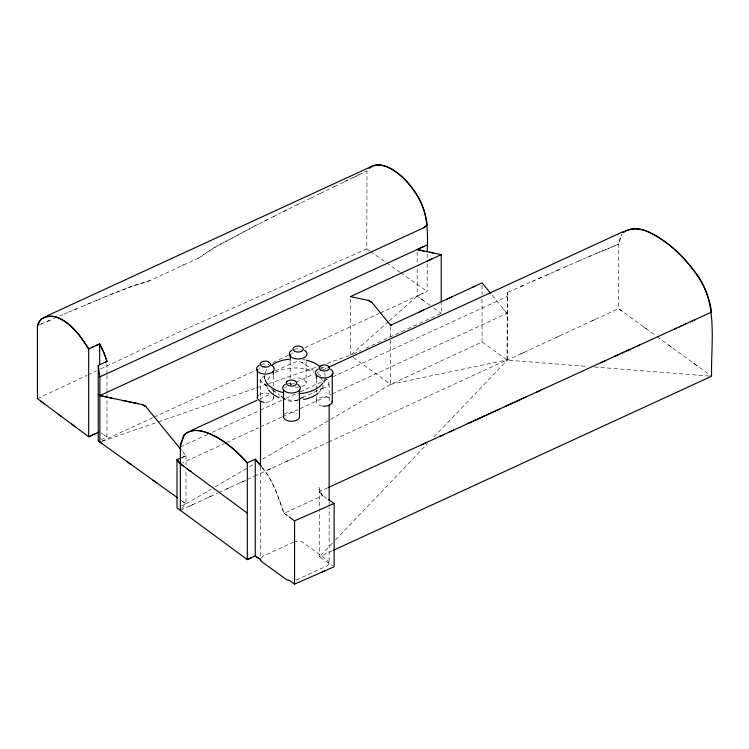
<?xml version="1.0" encoding="UTF-8"?>
<svg xmlns="http://www.w3.org/2000/svg" width="749" height="749" viewBox="0 0 749 749"><rect width="100%" height="100%" fill="white"/><g stroke="black" fill="none" stroke-linecap="round" stroke-linejoin="round"><path stroke-width="0.56" stroke-dasharray="3.75 2.81" d="M301.819 386.784L305.339 384.752L306.126 381.906L303.86 379.34L299.413 378.03A8.07 4.663 0 0 0 294.488 378.479M622.11 311.2L618.534 308.597L618.534 244.202L618.693 242.096L621.979 234.137M325.16 378.975L324.579 382.393L322.37 387.299M596.298 253.434L618.534 244.202L621.754 234.54M323.605 377.852C330.674 380.099 330.496 386.681 323.474 387.935M369.613 250.878L366.776 248.893L366.991 170.688M181.764 508.702L186.005 503.871L211.199 489.144M332.313 543.231L319.411 556.732L332.275 565.523M335.543 539.86L427.492 443.67M433.943 436.92L507.335 360.138L618.534 308.597L656.115 335.936M260.97 557.827L263.161 556.114L293.458 542.164M351.262 354.651L388.553 321.508M389.424 320.731L417.174 296.07L427.183 291.389L427.183 263.423M197.979 258.386L216.817 246.159L260.296 223.183M215.235 486.794L248.499 467.357M249.501 466.767L253.537 464.417M262.609 459.118L390.613 384.321L482.056 341.984L507.335 360.138L587.403 366.458M255.662 225.533L213.999 247.788L204.739 253.649L200.105 257.45L147.01 281.914L133.2 285.762L105.019 296.894M259.191 223.736L274.181 216.189M263.901 221.358L268.61 218.98M273.319 216.62L278.815 213.877M278.029 214.27L288.075 209.28M282.738 211.93L297.334 204.711M296.866 204.945L301.969 202.436M301.575 202.633L311.219 197.905M310.985 198.017L320.488 193.382M320.403 193.42L334.531 186.567M334.372 186.641L348.266 179.929M352.891 177.7L366.776 171.034M343.95 182.016L361.842 173.403M37.45 398.665L86.996 375.361M87.895 374.94L96.368 370.952M100.506 369.004L181.586 330.88L366.776 248.893M327.219 363.443L352.507 354.446M353.565 353.949L360.952 350.523M365.83 348.266L441.227 313.316L441.227 302.961M520.677 353.949L525.133 351.89M556.264 337.462L560.711 335.402M591.85 320.965L596.298 318.905M101.733 441.245L152.983 417.652M154.041 417.165L254.932 370.718M255.999 370.221L261.307 367.778M262.365 367.291L268.741 364.36M272.992 362.404L288.674 355.176M288.917 355.063L293.299 353.051M304.852 347.733L379.191 313.513M380.249 313.016L423.794 292.971M265.174 375.642L260.97 378.282A7.134 4.12 0 0 0 261.073 381.428L262.028 382.346L261.073 381.428M275.286 370.989L293.458 362.619L296.838 361.767A7.106 4.101 0 0 1 302.128 362.525L313.475 370.512M259.594 399.039L269.799 394.339M284.648 387.505L286.502 386.653M290.209 384.949L293.926 383.235M295.78 382.383L312.473 374.697M317.117 372.562L318.971 371.701M322.679 369.997L326.386 368.283M180.35 447.013L207.96 434.298M212.126 432.388L258.574 411.004M260.362 410.171L281.699 400.35M286.174 398.29L295.378 394.058M300.255 391.811L328.081 379.003M332.725 376.859L507.026 296.613L507.335 292.513L523.167 285.472M298.224 399.563C294.095 402.026 288.393 402.138 284.714 398.768M302.259 397.7L319.43 389.798M180.35 463.809L224.185 443.623M226.357 442.622L258.574 427.791M260.362 426.967L281.699 417.146M282.495 416.781L298.139 409.581M299.974 408.729L330.871 394.508M332.182 393.899L507.026 313.41L503.459 309.094M180.35 510.312L217.472 493.216M218.53 492.73L246.608 479.8M247.17 479.547L253.967 476.411M254.594 476.13L327.781 442.434M328.502 442.097L507.026 359.913L507.335 292.513L507.335 360.138M189.553 506.071L194.15 503.955M207.96 497.598L212.557 495.482M226.357 489.125L230.964 487.009M240.157 482.768L244.764 480.652M267.767 470.063L272.374 467.938M286.174 461.59L290.781 459.465M262.403 467.844C273.572 480.989 278.141 497.608 284.143 513.346L322.398 495.735L318.69 486.803L319.411 491.597L319.411 510.209M332.322 550.787L319.411 556.732L319.411 511.37M296.201 580.044L326.508 566.094A7.115 4.11 0 0 0 329.139 563.332L329.139 507.373M100.862 439.729L106.976 436.929L106.976 398.59M327.716 487.786L319.411 491.597L322.398 495.735M181.586 265.652L183.861 264.64M538.475 278.694L542.922 276.727M532.427 281.371L547.369 274.761M520.677 286.577L534.028 280.66M550.927 273.188L565.158 266.934M546.302 275.229L551.816 272.795M181.501 505.856L186.005 503.871L186.005 469.511M555.552 271.157L560.177 269.125M569.427 265.071L578.687 261.036M564.802 267.093L569.615 264.987M38.349 325.3L41.953 323.727M578.509 261.111L583.312 259.023M41.204 324.055L54.565 318.269M46.457 321.78L50.96 319.823M582.956 259.182L592.562 255.034M181.501 457.714L186.005 455.767L181.661 450.449M181.923 457.536L185.696 455.907M59.602 316.097L64.48 314M587.403 257.253L618.534 244.202M64.208 314.121L68.983 312.071M68.805 312.146L82.605 306.266M73.402 310.18L78.008 308.223M82.493 306.313L91.809 302.39M86.996 304.412L101.003 298.551M150.062 280.472L132.039 286.184L109.523 295.04M96.003 300.63L105.609 296.651M102.089 441.339L157.262 422.239M158.367 421.865L255.484 388.263M256.589 387.879L263.208 385.585M268.732 383.675L317.286 366.879M353.2 357.442L390.613 384.321L507.026 359.913M287.485 383.338L294.657 383.179M594.36 367.001L709.228 376.064M322.229 406.005L320.628 405.705A8.07 4.663 0 0 1 317.099 399.442A8.07 4.663 0 0 1 330 398.262M302.128 362.525L303.467 363.274M326.761 498.459L322.622 495.632L319.411 491.597L323.081 495.95M370.558 251.542L385.66 262.169M386.606 262.833L399.816 272.13M400.762 272.795L427.183 291.389M106.976 436.929L101.48 433.025L103.306 434.326M430.132 305.358L417.174 296.07L417.174 268.17M433.83 308.008L441.227 313.316M284.143 513.346L287.869 516.014M181.277 500.472L186.005 503.871L182.353 501.25M420.61 298.533L424.046 300.995M287.419 515.696L283.852 513.131C278.385 496.952 273.039 480.381 261.822 467.086M317.698 373.573L321.92 376.635M271.7 389.349L276.531 392.841M272.879 390.201L279.752 395.172M657.06 336.619L710.651 375.595M643.578 326.807L647.155 329.41M668.623 345.027L672.199 347.63M693.658 363.237L697.235 365.84M507.026 313.41L490.623 293.365M290.181 383.357L290.958 384.743M329.139 563.332L327.631 560.318L303.467 542.819A7.134 4.12 0 0 0 295.05 541.611M482.056 285.191L482.056 294.46M482.056 299.104L482.056 341.984M427.183 254.098L427.183 258.761M417.174 251.889L417.174 263.517M390.613 326.47L390.613 339.194M390.613 340.355L390.613 384.321M350.392 298.945L350.392 355.419M329.139 383.788L329.139 403.608M329.139 501.54L329.139 506.212M316.321 379.35L316.321 388.722M316.321 389.854L316.321 392.111M316.321 396.633L316.321 402.288M306.126 361.561L306.116 383.357M290.181 361.561L290.181 378.517M273.338 375.521L273.338 389.414M273.338 390.21L273.338 395.06M273.338 396.193L273.338 398.449M266.822 369.697A30.316 17.508 0 0 0 264.519 376.391L264.5 378.975M260.521 379.322L260.521 400.312M260.521 466.767L260.521 557.705M186.005 455.767L186.005 464.932M106.976 363.742L106.976 374.2M106.976 375.361L106.976 392.785M106.976 393.946L106.976 397.429M298.579 387.28A8.07 4.663 0 0 1 295.256 386.98M290.181 383.357A8.07 4.663 0 0 1 290.181 381.896M294.123 349.324A8.876 5.121 0 0 1 301.341 349.109M320.263 368.255A8.866 5.121 0 0 1 327.472 368.04M273.348 396.998A8.07 4.663 0 0 1 264.949 402.372M259.669 394.433A8.07 4.663 0 0 1 269.041 393.571M261.345 364.417A8.866 5.121 0 0 1 268.554 364.201M284.32 414.534A8.061 4.653 0 0 1 287.85 412.493L295.172 412.493A8.061 4.653 0 0 1 297.203 413.354M324.57 379.809A30.316 17.508 0 0 1 323.381 382.29M324.57 372.974A30.316 17.508 0 0 1 325.15 376.391M320.769 390.341A28.078 16.206 0 0 1 318.915 392.476M298.139 400.228A28.078 16.206 0 0 1 284.086 399.114M268.245 389.349A28.078 16.206 0 0 1 267.299 387.299M267.711 379.94A28.078 16.206 0 0 1 271.484 375.127M274.977 372.674A28.078 16.206 0 0 1 313.897 372.234M320.778 377.936A28.078 16.206 0 0 1 322.379 380.979M303.064 359.539A30.325 17.508 0 0 1 305.33 359.96M320.844 367.385A30.325 17.508 0 0 1 322.257 368.901M264.762 378.676A30.316 17.499 0 0 1 264.509 376.391"/><path stroke-width="1.12" d="M180.35 510.312L180.35 447.013L180.528 443.82L184.198 434.879C193.626 426.144 207.501 432.154 217.135 437.425C228.604 444.035 238.585 452.967 247.31 462.863L247.31 559.606L255.25 555.927L260.867 559.952M180.35 447.013L183.87 435.253C192.568 426.35 206.209 431.649 215.59 436.564C227.715 443.221 238.191 452.536 247.31 462.863L255.25 459.174L261.195 466.309M98.737 432.145L88.682 436.77L37.45 398.665L37.45 325.684C39.866 314.805 53.113 313.981 61.015 319.289A61.961 31.018 65.9 0 1 71.923 327.21L79.207 334.915L88.682 348.912L88.682 436.77L95.994 433.409M37.45 325.684L40.867 319.411C60.622 307.483 79.694 334.41 88.682 348.912L93.325 346.787M332.256 373.704L332.256 402.288L331.479 403.674A8.061 4.653 0 0 1 323.025 406.155M369.248 168.375C379.069 159.977 392.748 168.862 400.865 175.772C406.716 180.893 411.669 186.95 415.92 193.448C427.726 210.432 428.147 231.872 427.183 251.767M177.485 497.757L99.879 442.097L99.879 376.869L423.794 227.743L427.183 224.972C425.16 206.546 415.742 189.637 402.316 177.073A61.952 32.113 64.7 0 0 391.652 169.124C385.323 165.576 377 162.861 370.334 167.111M623.009 232.724C637.811 222.097 656.283 235.467 668.623 244.38C678.07 251.898 686.459 260.727 693.658 270.417C718.834 299.722 710.904 340.823 711.55 376.251L333.249 550.365M423.794 227.743L427.183 224.972M624.226 231.731C640.067 222.912 657.828 236.431 670.336 245.766C690.269 262.862 708.301 285.341 711.55 312.146L683.865 324.776M441.227 301.81L441.227 254.651L417.174 249.567L427.183 244.886M368.143 300.377L371.85 302.315L390.613 325.309L482.056 282.869L490.754 293.524M427.604 260.952L432.145 258.845M390.613 325.309L391.577 324.86M419.346 311.977L423.971 309.824M447.116 299.085L451.741 296.941M472.46 287.326L474.885 286.202M251.28 557.762L247.31 559.606L176.998 507.841L176.998 459.671L180.977 457.948M46.7 316.022L370.746 166.83M108.493 397.457L101.901 396.071L98.25 394.433L99.879 395.594L423.794 246.468M191.875 430.216L256.813 400.322M328.249 367.431L623.252 231.619M299.113 399.151L303.354 397.195M320.319 389.386L323.474 387.935M92.342 347.236L97.969 344.652M95.994 345.561L99.645 343.885L104.86 354.876L106.976 361.421L105.206 362.226M328.568 487.393L471.655 421.837M472.376 421.509L480.877 417.614M481.654 417.259L490.099 413.392M490.932 413.008L499.33 409.169M504.845 406.641L517.784 400.715M518.767 400.266L527.015 396.493M536.237 392.27L540.853 390.154M674.643 328.989L681.131 326.03M600.829 362.722L605.435 360.615M614.667 356.393L619.283 354.286M620.818 353.575L634.74 347.218M637.736 345.851L676.487 328.146M679.259 326.882L685.766 323.905M690.409 321.789L695.044 319.673M421.35 444.878L425.984 442.753M439.906 436.377L444.541 434.261M449.185 432.126L453.819 430.01M467.741 423.634L476.261 419.73M477.019 419.384L485.492 415.508M486.288 415.133L494.714 411.276M495.566 410.883L513.168 402.831M514.123 402.391L522.399 398.608M523.401 398.14L623.889 352.17M625.462 351.459L630.096 349.334M633.12 347.957L639.374 345.092M101.901 443.558L98.25 440.927L98.25 365.39L106.976 361.421L103.306 351.131L99.645 343.885L99.645 364.688M289.208 516.979L294.572 520.827L334.12 503.478L334.12 566.778L294.572 584.117L288.955 580.091M320.937 572.554L325.328 570.626M303.467 399.489L305.573 399.114A28.078 16.206 0 0 0 318.175 393.141M264.107 402.325L259.669 401.015L257.403 398.449L257.403 369.866M138.265 403.72L132.667 402.541M109.223 397.616L142.132 404.535L145.783 406.529M424.046 251.037L417.174 249.567M440.646 254.529L441.227 254.651L350.392 296.632L368.677 300.489L372.328 302.896M429.477 252.179L433.203 252.965M104.776 396.68L99.879 395.594M105.562 396.848L112.219 398.243M123.379 400.593L127.096 401.37M127.499 401.455L131.159 402.222M289.161 580.653L286.193 579.389L262.028 561.89A7.125 4.11 0 0 1 260.521 558.876M141.982 404.497L145.699 406.426L181.043 449.69M328.371 499.555L334.12 503.478M98.25 440.927L99.879 442.097M127.499 461.908L131.159 464.53M153.096 480.268L156.756 482.89M258.826 558.492L255.25 555.927L255.25 459.174L260.97 466.037M266.962 385.913L264.5 384.134L266.859 385.847M281.334 396.324L284.583 398.674M183.87 466.402L180.35 463.809L176.998 459.671L180.518 463.931L247.31 513.102M187.4 468.996L190.92 471.589M40.867 401.202L44.285 403.739M57.945 413.907L61.362 416.444M71.604 424.065L75.022 426.602M316.387 375.146L318.016 376.438A8.876 5.121 0 0 0 330.562 376.447A8.876 5.121 0 0 0 330.562 369.191M297.784 384.284L300.274 387.102L300.274 388.712A8.866 5.121 0 0 1 287.485 392.467L285.238 391.53A8.866 5.121 0 0 1 285.238 384.293M283.534 415.92A8.07 4.663 0 0 0 283.534 417.38L284.32 418.766A8.07 4.663 0 0 0 292.775 421.247A8.07 4.663 0 0 0 299.478 417.371L299.478 390.248M98.25 365.39L99.879 376.869M332.256 400.827L332.256 402.288M329.139 404.778L329.139 500.379M316.321 378.554L316.321 375.155A8.876 5.121 0 0 1 318.016 369.191M294.572 520.827L294.572 584.117M290.181 354.773L290.181 360.428M283.543 389.92L283.543 417.38M273.338 371.326L273.338 374.715M260.521 401.473L260.521 464.436M304.431 350.27A8.876 5.121 0 0 1 306.594 355.475A8.876 5.121 0 0 1 299.544 358.949C295.864 359.146 291.061 358.471 289.386 354.689L289.386 353.088A8.876 5.121 0 0 1 291.876 350.27M271.644 365.362A8.866 5.121 0 0 1 271.653 372.599A8.866 5.121 0 0 1 259.117 372.609A8.866 5.121 0 0 1 259.107 365.362M257.403 398.449A8.07 4.663 0 0 1 258.18 395.603M322.847 383.085A30.316 17.508 0 0 1 298.795 393.749M271.4 365.287A30.316 17.508 0 0 1 288.927 359.22M279.237 397.616A28.078 16.206 0 0 1 268.891 390.341M283.225 392.57A30.26 17.47 0 0 1 265.118 379.827M306.435 360.213A30.325 17.508 0 0 1 320.048 366.664M286.839 381.69L286.333 382.589A5.243 3.024 0 0 0 292.325 386.053A5.243 3.024 0 0 0 296.183 381.69A5.243 3.024 0 0 0 287.794 380.923L286.839 381.69M267.758 361.439L266.195 361.149A5.243 3.024 0 0 0 260.203 364.613L261.663 366.28L264.556 367.132A5.243 3.024 0 0 0 270.548 363.668L267.758 361.439M294.863 351.403A5.234 3.024 0 0 0 303.326 349.521A5.234 3.024 0 0 0 296.276 346.225A5.234 3.024 0 0 0 294.863 351.403M320.993 370.324A5.243 3.024 0 0 0 329.466 368.442A5.243 3.024 0 0 0 322.407 365.147A5.243 3.024 0 0 0 320.993 370.324"/></g></svg>
